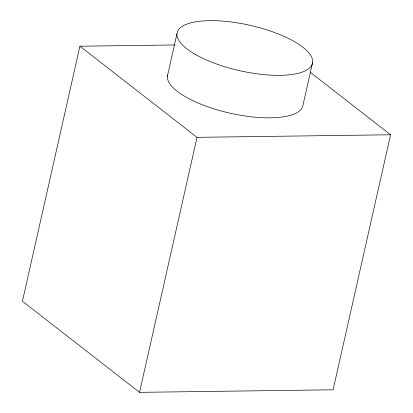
<?xml version="1.0" encoding="UTF-8"?>
<svg xmlns="http://www.w3.org/2000/svg" width="413" height="413" viewBox="0 0 413 413"><rect width="100%" height="100%" fill="white"/><g stroke="black" fill="none" stroke-linecap="round" stroke-linejoin="round"><path stroke-width="0.62" d="M174.74 44.955L79.9 46.21L22.431 301.222L139.542 392.35L333.1 389.795L390.569 134.777L310.117 72.177M167.404 76.229L176.981 33.727M139.542 392.35L197.016 137.333L79.9 46.21M312.646 62.255L303.07 104.757A69.374 23.273 12.7 0 1 231.259 113.446A69.374 23.273 12.7 0 1 167.611 75.032M197.016 137.333L390.569 134.777M195.282 54.402A69.374 23.273 12.7 0 0 309.76 67.809A69.374 23.273 12.7 0 0 229.396 21.76A69.374 23.273 12.7 0 0 195.282 54.402"/></g></svg>
